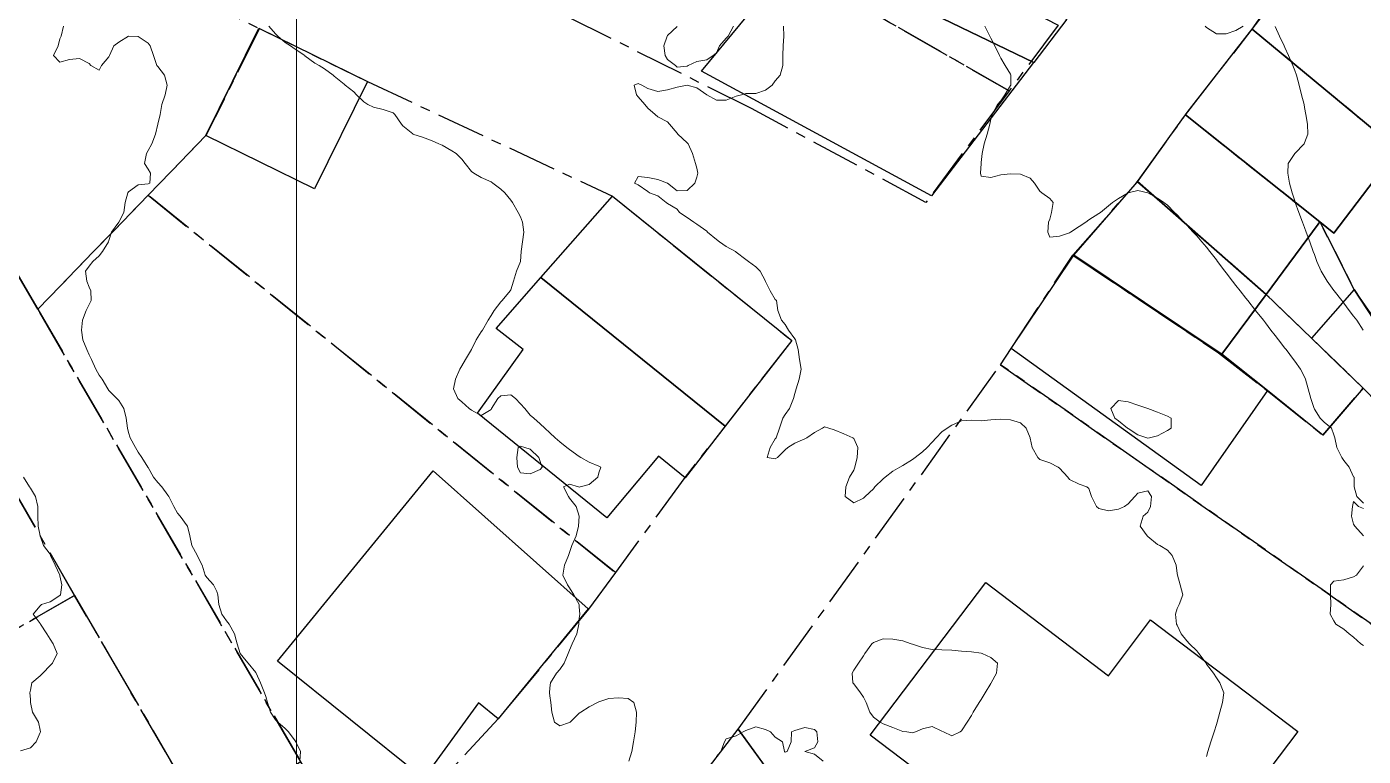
# Model space of a CAD drawing. Header units: centimetres. Extents: x 0 to 642158, y -847 to 649707.
# Drawn here: x 616353.1 to 616421.2, y 621624 to 621661.2 of the extents above; entities that cross this region are included whole.
import ezdxf

# ---------------------------------------------------------------- set-up
doc = ezdxf.new("R2010")
doc.units = ezdxf.units.CM
doc.header["$MEASUREMENT"] = 0
doc.linetypes.add('CENTERX2', pattern=[4, 2.5, -0.5, 0.5, -0.5])
doc.layers.add('MEV_grille', color=254, linetype='Continuous', lineweight=9)
doc.layers.add('WAL_topographie 0.5', color=253, linetype='Continuous', lineweight=20)
doc.layers.add('SPW_batiments', color=7, linetype='Continuous')
doc.layers.add('SPW_parcellaire cadastral', color=7, linetype='CENTERX2', lineweight=25, true_color=0xff0542)

# ---------------------------------------------------------------- blocks, each defined once
blk = doc.blocks.new('*U112')
at = {"layer": 'MEV_grille', "transparency": 33554687}
blk.add_lwpolyline([(0, 1825.476), (0, -1825.476)], dxfattribs=at)
blk = doc.blocks.new('*U113')
at = {"layer": 'MEV_grille', "color": 0, "linetype": 'ByBlock', "lineweight": -2, "transparency": 16777216}
blk.add_blockref('*U112', (1000, 0), dxfattribs=at)

msp = doc.modelspace()

# ---------------------------------------------------------------- linework, layer by layer
at = {"layer": 'SPW_batiments'}
for points in [[(616402.387, 621663.917), (616406.119, 621661.61), (616404.433, 621659.407), (616394.667, 621664.119), (616391.807, 621664.194), (616387.905, 621667.156), (616388.035, 621667.318), (616388.378, 621667.747), (616391.1, 621671.152), (616394.352, 621668.884), (616402.387, 621663.917)], [(616426.253, 621658.317), (616426.15, 621658.171), (616424.817, 621656.288), (616423.586, 621654.551), (616422.986, 621654.968), (616415.573, 621661.101), (616415.659, 621661.224), (616418.169, 621664.823), (616418.27, 621664.952), (616426.253, 621658.317)], [(616404.426, 621659.397), (616399.219, 621652.591), (616387.481, 621658.951), (616391.807, 621664.194), (616394.667, 621664.119), (616404.433, 621659.406), (616404.426, 621659.397)], [(616370.436, 621658.429), (616367.737, 621652.961), (616362.203, 621655.678), (616364.903, 621661.144), (616370.436, 621658.429)], [(616422.986, 621654.968), (616419.736, 621650.684), (616419.031, 621651.271), (616412.176, 621656.722), (616412.268, 621656.841), (616415.435, 621660.923), (616415.573, 621661.101), (616422.986, 621654.968)], [(616419.031, 621651.271), (616418.942, 621651.15), (616416.293, 621647.571), (616409.723, 621653.331), (616409.855, 621653.514), (616412.076, 621656.589), (616412.176, 621656.722), (616419.031, 621651.271)], [(616429.603, 621650.019), (616427.403, 621648.668), (616425.553, 621651.168), (616422.503, 621648.585), (616423.887, 621646.968), (616422.203, 621645.753), (616420.787, 621647.818), (616418.604, 621645.334), (616421.237, 621642.785), (616419.188, 621640.384), (616416.354, 621642.667), (616414.031, 621644.516), (616416.293, 621647.571), (616418.942, 621651.15), (616419.031, 621651.271), (616419.736, 621650.684), (616422.986, 621654.968), (616423.586, 621654.551), (616424.817, 621656.288), (616429.603, 621650.019)], [(616416.293, 621647.571), (616414.031, 621644.516), (616413.88, 621644.618), (616413.693, 621644.743), (616406.483, 621649.575), (616406.596, 621649.706), (616409.605, 621653.167), (616409.723, 621653.331), (616416.293, 621647.571)], [(616392.087, 621645.214), (616388.699, 621640.848), (616379.286, 621648.426), (616382.936, 621652.58), (616392.087, 621645.214)], [(616413.693, 621644.743), (616413.88, 621644.618), (616414.031, 621644.516), (616416.354, 621642.667), (616412.971, 621637.817), (616403.287, 621644.815), (616406.379, 621649.42), (616406.483, 621649.575), (616413.693, 621644.743)], [(616388.699, 621640.848), (616386.655, 621638.214), (616385.288, 621639.313), (616382.655, 621636.163), (616376.055, 621641.512), (616378.387, 621644.763), (616377.004, 621645.829), (616379.286, 621648.426), (616388.699, 621640.848)], [(616381.706, 621631.53), (616377.107, 621625.913), (616376.107, 621626.729), (616373.307, 621622.879), (616365.856, 621628.861), (616373.788, 621638.562), (616381.706, 621631.53)], [(616408.239, 621628.116), (616410.389, 621630.966), (616417.906, 621625.267), (616409.858, 621614.634), (616396.09, 621625.082), (616401.989, 621632.865), (616408.239, 621628.116)]]:
    msp.add_lwpolyline(points, dxfattribs=at)
at = {"layer": 'SPW_parcellaire cadastral'}
for points in [[(616403.18, 621657.959), (616394.35, 621662.995), (616392.402, 621664.496), (616389.534, 621666.762), (616388.429, 621667.623), (616386.218, 621669.113), (616384.735, 621670.545), (616383.568, 621672.479), (616380.132, 621675.73), (616382.266, 621678.08), (616382.821, 621678.634), (616389.076, 621672.801), (616391.24, 621670.719), (616392.166, 621669.891), (616396.634, 621665.948), (616405.673, 621661.304), (616403.18, 621657.959)], [(616403.18, 621657.959), (616398.935, 621652.264), (616390.036, 621657.046), (616375.549, 621664.28), (616380.37, 621670.949), (616378.814, 621672.432), (616377.834, 621673.362), (616378.851, 621674.429), (616380.132, 621675.73), (616383.568, 621672.479), (616384.735, 621670.545), (616386.218, 621669.113), (616388.429, 621667.623), (616389.534, 621666.762), (616392.402, 621664.496), (616394.35, 621662.995), (616403.18, 621657.959)], [(616353.623, 621646.81), (616352.507, 621648.735), (616343.046, 621665.051), (616347.315, 621669.774), (616364.928, 621661.131), (616362.204, 621655.677), (616359.253, 621652.628), (616353.623, 621646.81)], [(616367.041, 621623.728), (616362.141, 621620.777), (616355.5, 621632.216), (616350.226, 621641.324), (616339.039, 621660.617), (616343.046, 621665.051), (616352.507, 621648.735), (616353.623, 621646.81), (616367.041, 621623.728)], [(616418.42, 621664.827), (616426.254, 621658.316), (616438.426, 621641.344), (616434.718, 621638.843), (616425.554, 621651.167), (616422.986, 621654.967), (616415.581, 621661.095), (616418.42, 621664.827)], [(616339.039, 621660.617), (616350.226, 621641.324), (616355.5, 621632.216), (616350.597, 621629.389), (616340.537, 621647.193), (616335.055, 621656.21), (616339.039, 621660.617)], [(616383.09, 621633.38), (616359.253, 621652.628), (616362.204, 621655.677), (616364.928, 621661.131), (616370.436, 621658.428), (616382.937, 621652.579), (616392.086, 621645.214), (616386.634, 621638.225), (616383.09, 621633.38)], [(616415.581, 621661.095), (616422.986, 621654.967), (616425.554, 621651.167), (616434.718, 621638.843), (616429.829, 621635.487), (616422.132, 621645.749), (616420.787, 621647.817), (616419.031, 621651.271), (616412.176, 621656.721), (616415.581, 621661.095)], [(616428.968, 621634.897), (616421.238, 621642.784), (616418.604, 621645.334), (616416.293, 621647.57), (616409.727, 621653.317), (616412.176, 621656.721), (616419.031, 621651.271), (616420.787, 621647.817), (616422.132, 621645.749), (616429.829, 621635.487), (616428.968, 621634.897)], [(616421.238, 621642.784), (616419.188, 621640.384), (616416.363, 621642.649), (616413.85, 621644.593), (616406.435, 621649.574), (616409.727, 621653.317), (616416.293, 621647.57), (616418.604, 621645.334), (616421.238, 621642.784)], [(616370.241, 621618.478), (616367.041, 621623.728), (616353.623, 621646.81), (616359.253, 621652.628), (616383.09, 621633.38), (616381.719, 621631.512), (616377.109, 621625.911), (616370.241, 621618.478)], [(616428.968, 621634.897), (616422.811, 621629.948), (616402.736, 621643.981), (616403.288, 621644.815), (616406.435, 621649.574), (616413.85, 621644.593), (616416.363, 621642.649), (616419.188, 621640.384), (616421.238, 621642.784), (616428.968, 621634.897)], [(616426.833, 621627.136), (616407.103, 621600.815), (616389.354, 621625.385), (616402.736, 621643.981), (616422.811, 621629.948), (616425.96, 621627.746), (616426.833, 621627.136)], [(616345.119, 621626.321), (616349.884, 621629.029), (616350.597, 621629.389), (616355.5, 621632.216), (616362.141, 621620.777), (616363.013, 621618.819), (616366.409, 621613.819), (616357.376, 621602.779), (616352.065, 621612.975), (616347.852, 621621.065), (616345.119, 621626.321)], [(616380.565, 621613.969), (616389.354, 621625.385), (616407.103, 621600.815), (616402.746, 621595.338), (616390.357, 621606.032), (616383.734, 621611.404), (616380.565, 621613.969)]]:
    msp.add_lwpolyline(points, dxfattribs=at)
at = {"layer": 'WAL_topographie 0.5'}
for points in [[(616354.942, 621661.25), (616354.818, 621660.75), (616354.75, 621660.6), (616354.658, 621660.25), (616354.424, 621659.75), (616354.75, 621659.424), (616355.25, 621659.55), (616355.75, 621659.599), (616356.25, 621659.35), (616356.333, 621659.25), (616356.75, 621659), (616356.875, 621659.25), (616357.25, 621659.691), (616357.281, 621659.75), (616357.5, 621660.25), (616357.75, 621660.437), (616358.25, 621660.75), (616358.25, 621660.75), (616358.25, 621660.75), (616358.75, 621660.718), (616359.25, 621660.389), (616359.356, 621660.25), (616359.522, 621659.75), (616359.702, 621659.25), (616359.75, 621659.19), (616360.086, 621658.75), (616360.219, 621658.25), (616360.129, 621657.75), (616359.948, 621657.25), (616359.87, 621656.75), (616359.75, 621656.25), (616359.75, 621656.25), (616359.625, 621655.75), (616359.436, 621655.25), (616359.25, 621654.917), (616359.168, 621654.75), (616359.074, 621654.25), (616359.25, 621653.955), (616359.375, 621653.75), (616359.346, 621653.25), (616359.25, 621653.209), (616358.75, 621653.15), (616358.25, 621652.808), (616358.215, 621652.75), (616358.083, 621652.25), (616358.016, 621651.75), (616357.75, 621651.25), (616357.75, 621651.25), (616357.381, 621650.75), (616357.25, 621650.325), (616357.225, 621650.25), (616356.923, 621649.75), (616356.75, 621649.541), (616356.435, 621649.25), (616356.25, 621649.015), (616356.056, 621648.75), (616356.129, 621648.25), (616356.25, 621647.93), (616356.324, 621647.75), (616356.339, 621647.25), (616356.25, 621647.06), (616356.092, 621646.75), (616355.911, 621646.25), (616355.86, 621645.75), (616355.921, 621645.25), (616356.131, 621644.75), (616356.25, 621644.482), (616356.371, 621644.25), (616356.577, 621643.75), (616356.75, 621643.45), (616356.906, 621643.25), (616357.192, 621642.75), (616357.25, 621642.67), (616357.657, 621642.25), (616357.75, 621642.156), (616358.021, 621641.75), (616358.139, 621641.25), (616358.195, 621640.75), (616358.25, 621640.524), (616358.337, 621640.25), (616358.616, 621639.75), (616358.75, 621639.522), (616358.94, 621639.25), (616359.241, 621638.75), (616359.25, 621638.736), (616359.535, 621638.25), (616359.75, 621637.974), (616359.953, 621637.75), (616360.25, 621637.33), (616360.304, 621637.25), (616360.566, 621636.75), (616360.75, 621636.403), (616360.89, 621636.25), (616361.25, 621635.76), (616361.257, 621635.75), (616361.384, 621635.25), (616361.476, 621634.75), (616361.75, 621634.269), (616361.761, 621634.25), (616362.002, 621633.75), (616362.164, 621633.25), (616362.25, 621633.12), (616362.587, 621632.75), (616362.75, 621632.406), (616362.805, 621632.25), (616362.863, 621631.75), (616363.021, 621631.25), (616363.25, 621630.914), (616363.38, 621630.75), (616363.659, 621630.25), (616363.75, 621629.929), (616363.794, 621629.75), (616363.955, 621629.25), (616364.25, 621628.874), (616364.361, 621628.75), (616364.75, 621628.278), (616364.769, 621628.25), (616364.994, 621627.75), (616365.184, 621627.25), (616365.25, 621627.055), (616365.339, 621626.75), (616365.49, 621626.25), (616365.75, 621625.872), (616365.87, 621625.75), (616366.25, 621625.422), (616366.411, 621625.25), (616366.75, 621624.797), (616366.788, 621624.75), (616367.03, 621624.25), (616366.996, 621623.75)], [(616365.413, 621661.25), (616365.75, 621660.857), (616365.872, 621660.75), (616366.25, 621660.421), (616366.509, 621660.25), (616366.75, 621660.075), (616367.24, 621659.75), (616367.25, 621659.741), (616367.75, 621659.37), (616367.98, 621659.25), (616368.25, 621659.083), (616368.694, 621658.75), (616368.75, 621658.707), (616369.25, 621658.289), (616369.308, 621658.25), (616369.75, 621657.898), (616369.89, 621657.75), (616370.25, 621657.397), (616370.457, 621657.25), (616370.75, 621657.114), (616371.25, 621657), (616371.75, 621656.83), (616371.833, 621656.75), (616372.183, 621656.25), (616372.25, 621656.161), (616372.75, 621655.756), (616372.765, 621655.75), (616373.25, 621655.583), (616373.75, 621655.4), (616374.087, 621655.25), (616374.25, 621655.177), (616374.75, 621654.899), (616374.962, 621654.75), (616375.25, 621654.462), (616375.425, 621654.25), (616375.75, 621653.837), (616375.872, 621653.75), (616376.25, 621653.54), (616376.75, 621653.305), (616376.83, 621653.25), (616377.25, 621652.937), (616377.444, 621652.75), (616377.75, 621652.377), (616377.839, 621652.25), (616378.132, 621651.75), (616378.25, 621651.521), (616378.36, 621651.25), (616378.414, 621650.75), (616378.355, 621650.25), (616378.292, 621649.75), (616378.25, 621649.25), (616378.25, 621649.25), (616378.043, 621648.75), (616377.89, 621648.25), (616377.75, 621647.806), (616377.727, 621647.75), (616377.309, 621647.25), (616377.25, 621647.188), (616376.9, 621646.75), (616376.75, 621646.494), (616376.607, 621646.25), (616376.307, 621645.75), (616376.25, 621645.656), (616375.987, 621645.25), (616375.75, 621644.764), (616375.742, 621644.75), (616375.45, 621644.25), (616375.25, 621643.917), (616375.16, 621643.75), (616374.937, 621643.25), (616374.825, 621642.75), (616375.057, 621642.25), (616375.25, 621642.087), (616375.639, 621641.75), (616375.75, 621641.661), (616376.25, 621641.383), (616376.75, 621641.697), (616376.768, 621641.75), (616377.099, 621642.25), (616377.25, 621642.386), (616377.75, 621642.439), (616377.994, 621642.25), (616378.25, 621641.981), (616378.469, 621641.75), (616378.75, 621641.412), (616378.933, 621641.25), (616379.25, 621640.962), (616379.491, 621640.75), (616379.75, 621640.508), (616380.026, 621640.25), (616380.25, 621640.053), (616380.62, 621639.75), (616380.75, 621639.658), (616381.25, 621639.303), (616381.333, 621639.25), (616381.75, 621639.012), (616382.25, 621638.8), (616382.35, 621638.75), (616382.25, 621638.464), (616382.203, 621638.25), (616381.75, 621637.868), (616381.3, 621637.75), (616381.25, 621637.733), (616381.204, 621637.75), (616380.75, 621637.882), (616380.438, 621637.75), (616380.695, 621637.25), (616380.75, 621637.169), (616381.094, 621636.75), (616381.25, 621636.25), (616381.25, 621636.25), (616381.25, 621636.25), (616381.21, 621635.75), (616381.087, 621635.25), (616380.868, 621634.75), (616380.75, 621634.397), (616380.695, 621634.25), (616380.494, 621633.75), (616380.412, 621633.25), (616380.647, 621632.75), (616380.75, 621632.604), (616380.968, 621632.25), (616381.24, 621631.75), (616381.25, 621631.625), (616381.275, 621631.25), (616381.25, 621631.036), (616381.224, 621630.75), (616381.119, 621630.25), (616380.879, 621629.75), (616380.75, 621629.424), (616380.684, 621629.25), (616380.477, 621628.75), (616380.25, 621628.438), (616380.083, 621628.25), (616379.773, 621627.75), (616379.75, 621627.5), (616379.733, 621627.25), (616379.75, 621627.083), (616379.789, 621626.75), (616379.852, 621626.25), (616379.985, 621625.75), (616380.25, 621625.554), (616380.75, 621625.73), (616380.783, 621625.75), (616381.25, 621626.202), (616381.325, 621626.25), (616381.75, 621626.533), (616382.183, 621626.75), (616382.25, 621626.775), (616382.75, 621626.955), (616383.25, 621626.987), (616383.75, 621626.957), (616384.036, 621626.75), (616384.174, 621626.25), (616384.15, 621625.75), (616384.091, 621625.25), (616384.011, 621624.75), (616383.932, 621624.25), (616383.778, 621623.75)], [(616391.673, 621661.25), (616391.69, 621660.75), (616391.658, 621660.25), (616391.631, 621659.75), (616391.632, 621659.25), (616391.5, 621658.75), (616391.25, 621658.458), (616391.083, 621658.25), (616390.75, 621657.987), (616390.25, 621657.819), (616389.75, 621657.813), (616389.528, 621657.75), (616389.25, 621657.676), (616388.75, 621657.475), (616388.25, 621657.478), (616387.75, 621657.75), (616387.75, 621657.75), (616387.25, 621658.109), (616386.75, 621658.25), (616386.25, 621658.147), (616385.75, 621658), (616385.25, 621657.924), (616384.75, 621658.078), (616384.438, 621658.25), (616384.25, 621658.333), (616384.05, 621658.25), (616384.164, 621657.75), (616384.25, 621657.653), (616384.597, 621657.25), (616384.75, 621657.073), (616385.12, 621656.75), (616385.25, 621656.633), (616385.75, 621656.375), (616385.856, 621656.25), (616386.25, 621655.786), (616386.278, 621655.75), (616386.75, 621655.303), (616386.8, 621655.25), (616387.024, 621654.75), (616387.183, 621654.25), (616387.25, 621654), (616387.3, 621653.75), (616387.25, 621653.55), (616387.135, 621653.25), (616386.75, 621652.865), (616386.25, 621652.857), (616385.75, 621653.25), (616385.75, 621653.25), (616385.25, 621653.426), (616384.75, 621653.524), (616384.25, 621653.583), (616384.06, 621653.25), (616384.25, 621653.159), (616384.75, 621652.825), (616384.833, 621652.75), (616385.25, 621652.59), (616385.682, 621652.25), (616385.75, 621652.202), (616386.25, 621651.923), (616386.357, 621651.75), (616386.75, 621651.492), (616387.094, 621651.25), (616387.25, 621651.149), (616387.75, 621650.795), (616387.795, 621650.75), (616388.25, 621650.369), (616388.41, 621650.25), (616388.75, 621650.007), (616389.212, 621649.75), (616389.25, 621649.723), (616389.75, 621649.342), (616389.888, 621649.25), (616390.25, 621648.971), (616390.479, 621648.75), (616390.74, 621648.25), (616390.75, 621648.222), (616390.98, 621647.75), (616391.25, 621647.315), (616391.302, 621647.25), (616391.375, 621646.75), (616391.563, 621646.25), (616391.75, 621646.025), (616391.917, 621645.75), (616392.25, 621645.31), (616392.286, 621645.25), (616392.417, 621644.75), (616392.475, 621644.25), (616392.561, 621643.75), (616392.466, 621643.25), (616392.312, 621642.75), (616392.25, 621642.511), (616392.175, 621642.25), (616391.975, 621641.75), (616391.75, 621641.434), (616391.635, 621641.25), (616391.468, 621640.75), (616391.29, 621640.25), (616391.25, 621640.2), (616390.99, 621639.75), (616390.833, 621639.25), (616391.25, 621639.174), (616391.369, 621639.25), (616391.75, 621639.64), (616391.891, 621639.75), (616392.25, 621639.98), (616392.75, 621640.192), (616392.854, 621640.25), (616393.25, 621640.521), (616393.65, 621640.75), (616393.75, 621640.804), (616393.972, 621640.75), (616394.25, 621640.667), (616394.75, 621640.462), (616395.208, 621640.25), (616395.25, 621640.222), (616395.452, 621639.75), (616395.429, 621639.25), (616395.313, 621638.75), (616395.25, 621638.604), (616395.037, 621638.25), (616394.85, 621637.75), (616394.82, 621637.25), (616395.25, 621636.94), (616395.75, 621637.178), (616395.837, 621637.25), (616396.25, 621637.657), (616396.332, 621637.75), (616396.75, 621638.162), (616396.858, 621638.25), (616397.25, 621638.543), (616397.603, 621638.75), (616397.75, 621638.833), (616398.25, 621639.145), (616398.391, 621639.25), (616398.75, 621639.541), (616398.989, 621639.75), (616399.25, 621640.023), (616399.453, 621640.25), (616399.75, 621640.556), (616400.014, 621640.75), (616400.25, 621640.897), (616400.75, 621641.113), (616401.25, 621641.158), (616401.75, 621641.11), (616402.25, 621641.167), (616402.75, 621641.209), (616403.25, 621641.175), (616403.75, 621641.008), (616404.046, 621640.75), (616404.246, 621640.25), (616404.25, 621640.227), (616404.353, 621639.75), (616404.647, 621639.25), (616404.75, 621639.139), (616405.25, 621638.977), (616405.676, 621638.75), (616405.75, 621638.704), (616406.165, 621638.25), (616406.25, 621638.118), (616406.75, 621637.885), (616407.135, 621637.75), (616407.25, 621637.671), (616407.375, 621637.25), (616407.643, 621636.75), (616407.75, 621636.648), (616408.25, 621636.521), (616408.75, 621636.612), (616409.067, 621636.75), (616409.25, 621636.878), (616409.598, 621637.25), (616409.75, 621637.425), (616410.25, 621637.554), (616410.434, 621637.25), (616410.39, 621636.75), (616410.25, 621636.458), (616410.023, 621636.25), (616409.867, 621635.75), (616410.224, 621635.25), (616410.25, 621635.221), (616410.75, 621634.814), (616410.864, 621634.75), (616411.25, 621634.526), (616411.494, 621634.25), (616411.694, 621633.75), (616411.75, 621633.333), (616411.76, 621633.25), (616411.9, 621632.75), (616412.031, 621632.25), (616411.857, 621631.75), (616411.75, 621631.536), (616411.659, 621631.25), (616411.717, 621630.75), (616411.75, 621630.69), (616411.95, 621630.25), (616412.25, 621629.899), (616412.373, 621629.75), (616412.75, 621629.379), (616412.851, 621629.25), (616413.224, 621628.75), (616413.25, 621628.711), (616413.596, 621628.25), (616413.75, 621628), (616413.931, 621627.75), (616414.128, 621627.25), (616414.056, 621626.75), (616413.922, 621626.25), (616413.786, 621625.75), (616413.75, 621625.625), (616413.643, 621625.25), (616413.474, 621624.75), (616413.317, 621624.25), (616413.25, 621624)], [(616386.25, 621661.229), (616385.75, 621660.775), (616385.732, 621660.75), (616385.562, 621660.25), (616385.625, 621659.75), (616385.75, 621659.558), (616386.15, 621659.25), (616386.25, 621659.163), (616386.75, 621659.204), (616386.806, 621659.25), (616387.25, 621659.45), (616387.75, 621659.54), (616388.083, 621659.75), (616388.25, 621659.898), (616388.406, 621660.25), (616388.75, 621660.632), (616388.84, 621660.75), (616389.112, 621661.25)], [(616401.941, 621661.25), (616402.194, 621660.75), (616402.25, 621660.639), (616402.441, 621660.25), (616402.681, 621659.75), (616402.75, 621659.625), (616402.969, 621659.25), (616403.25, 621658.8), (616403.268, 621658.75), (616403.264, 621658.25), (616403.25, 621658.221), (616402.961, 621657.75), (616402.75, 621657.443), (616402.591, 621657.25), (616402.314, 621656.75), (616402.25, 621656.511), (616402.188, 621656.25), (616402.064, 621655.75), (616401.908, 621655.25), (616401.809, 621654.75), (616401.75, 621654.3), (616401.743, 621654.25), (616401.712, 621653.75), (616401.75, 621653.607), (616402.25, 621653.531), (616402.75, 621653.662), (616403.25, 621653.712), (616403.75, 621653.696), (616404.25, 621653.493), (616404.474, 621653.25), (616404.75, 621652.83), (616404.841, 621652.75), (616405.25, 621652.469), (616405.429, 621652.25), (616405.344, 621651.75), (616405.25, 621651.404), (616405.181, 621651.25), (616405.145, 621650.75), (616405.25, 621650.483), (616405.75, 621650.542), (616406.25, 621650.71), (616406.312, 621650.75), (616406.75, 621651.027), (616407.093, 621651.25), (616407.25, 621651.381), (616407.75, 621651.689), (616407.835, 621651.75), (616408.25, 621652.081), (616408.45, 621652.25), (616408.75, 621652.458), (616409.25, 621652.75), (616409.25, 621652.75), (616409.75, 621652.867), (616410.25, 621652.75), (616410.25, 621652.75), (616410.75, 621652.485), (616411.07, 621652.25), (616411.25, 621652.125), (616411.615, 621651.75), (616411.75, 621651.628), (616412.094, 621651.25), (616412.25, 621651.104), (616412.559, 621650.75), (616412.75, 621650.559), (616413, 621650.25), (616413.25, 621649.971), (616413.421, 621649.75), (616413.75, 621649.337), (616413.813, 621649.25), (616414.189, 621648.75), (616414.25, 621648.675), (616414.581, 621648.25), (616414.75, 621648.027), (616414.964, 621647.75), (616415.25, 621647.381), (616415.355, 621647.25), (616415.75, 621646.75), (616415.75, 621646.75), (616416.15, 621646.25), (616416.25, 621646.125), (616416.536, 621645.75), (616416.75, 621645.473), (616416.917, 621645.25), (616417.25, 621644.824), (616417.307, 621644.75), (616417.682, 621644.25), (616417.75, 621644.156), (616418.045, 621643.75), (616418.25, 621643.367), (616418.299, 621643.25), (616418.433, 621642.75), (616418.571, 621642.25), (616418.733, 621641.75), (616418.75, 621641.712), (616419.039, 621641.25), (616419.25, 621641.053), (616419.615, 621640.75), (616419.75, 621640.405), (616419.798, 621640.25), (616419.887, 621639.75), (616420.157, 621639.25), (616420.25, 621639.087), (616420.524, 621638.75), (616420.75, 621638.27), (616420.771, 621638.25), (616420.783, 621637.75), (616420.917, 621637.25), (616421.25, 621636.917)], [(616413.182, 621661.25), (616413.25, 621661.177), (616413.75, 621660.861), (616414.25, 621660.857), (616414.75, 621661.036), (616415.117, 621661.25)], [(616416.75, 621661.231), (616416.97, 621660.75), (616417.211, 621660.25), (616417.25, 621660.163), (616417.429, 621659.75), (616417.645, 621659.25), (616417.75, 621658.985), (616417.835, 621658.75), (616417.975, 621658.25), (616418.101, 621657.75), (616418.221, 621657.25), (616418.25, 621657.107), (616418.322, 621656.75), (616418.406, 621656.25), (616418.417, 621655.75), (616418.25, 621655.3), (616418.221, 621655.25), (616417.75, 621654.75), (616417.75, 621654.75), (616417.408, 621654.25), (616417.393, 621653.75), (616417.488, 621653.25), (616417.613, 621652.75), (616417.75, 621652.338), (616417.778, 621652.25), (616417.965, 621651.75), (616418.152, 621651.25), (616418.25, 621650.988), (616418.339, 621650.75), (616418.514, 621650.25), (616418.696, 621649.75), (616418.75, 621649.607), (616418.877, 621649.25), (616419.098, 621648.75), (616419.25, 621648.5), (616419.402, 621648.25), (616419.75, 621647.77), (616419.764, 621647.75), (616420.145, 621647.25), (616420.25, 621647.117), (616420.53, 621646.75), (616420.75, 621646.465), (616420.909, 621646.25), (616421.245, 621645.75)], [(616410.341, 621640.25), (616410.25, 621640.232), (616410.2, 621640.25), (616409.75, 621640.411), (616409.25, 621640.731), (616409.221, 621640.75), (616408.75, 621641.117), (616408.568, 621641.25), (616408.365, 621641.75), (616408.75, 621642.15), (616409.25, 621642.088), (616409.75, 621641.917), (616410.25, 621641.75), (616410.25, 621641.75), (616410.75, 621641.569), (616411.25, 621641.35), (616411.445, 621641.25), (616411.45, 621640.75), (616411.25, 621640.631), (616410.75, 621640.36), (616410.341, 621640.25)], [(616379.25, 621638.629), (616379.363, 621638.75), (616379.25, 621639.042), (616379.193, 621639.25), (616378.75, 621639.665), (616378.464, 621639.75), (616378.25, 621639.827), (616378.13, 621639.75), (616378.056, 621639.25), (616378.096, 621638.75), (616378.25, 621638.466), (616378.75, 621638.41), (616379.25, 621638.629)], [(616352.9, 621638.25), (616353.205, 621637.75), (616353.25, 621637.686), (616353.504, 621637.25), (616353.625, 621636.75), (616353.623, 621636.25), (616353.647, 621635.75), (616353.75, 621635.25), (616353.75, 621635.25), (616353.913, 621634.75), (616354.25, 621634.311), (616354.276, 621634.25), (616354.514, 621633.75), (616354.742, 621633.25), (616354.75, 621633.217), (616354.849, 621632.75), (616354.781, 621632.25), (616354.75, 621632.215), (616354.25, 621631.883), (616353.821, 621631.75), (616353.75, 621631.687), (616353.382, 621631.25), (616353.75, 621630.783), (616353.768, 621630.75), (616354.078, 621630.25), (616354.25, 621629.988), (616354.406, 621629.75), (616354.615, 621629.25), (616354.381, 621628.75), (616354.25, 621628.633), (616353.875, 621628.25), (616353.75, 621628.117), (616353.327, 621627.75), (616353.25, 621627.375), (616353.219, 621627.25), (616353.25, 621626.917), (616353.258, 621626.75), (616353.346, 621626.25), (616353.656, 621625.75), (616353.75, 621625.333), (616353.763, 621625.25), (616353.75, 621625.214), (616353.533, 621624.75), (616353.25, 621624.429), (616352.75, 621624.283)], [(616421.25, 621636.65), (616421, 621636.75), (616420.75, 621637), (616420.687, 621636.75), (616420.639, 621636.25), (616420.75, 621635.85), (616420.821, 621635.75), (616421.25, 621635.25)], [(616421.25, 621633.726), (616420.893, 621633.25), (616420.75, 621633.163), (616420.25, 621633.006), (616419.75, 621632.932), (616419.568, 621632.75), (616419.575, 621632.25), (616419.591, 621631.75), (616419.552, 621631.25), (616419.75, 621630.911), (616419.85, 621630.75), (616420.25, 621630.496), (616420.528, 621630.25), (616420.75, 621630.077), (616421.123, 621629.75), (616421.25, 621629.654)], [(616400.25, 621625.04), (616400.679, 621625.25), (616400.75, 621625.302), (616401.038, 621625.75), (616401.25, 621626.094), (616401.346, 621626.25), (616401.654, 621626.75), (616401.75, 621626.906), (616401.962, 621627.25), (616402.25, 621627.719), (616402.269, 621627.75), (616402.536, 621628.25), (616402.583, 621628.75), (616402.25, 621629.042), (616401.799, 621629.25), (616401.75, 621629.261), (616401.25, 621629.331), (616400.75, 621629.373), (616400.25, 621629.412), (616399.75, 621629.433), (616399.25, 621629.46), (616398.75, 621629.56), (616398.25, 621629.731), (616398.186, 621629.75), (616397.75, 621629.891), (616397.25, 621629.974), (616396.75, 621629.995), (616396.25, 621629.818), (616396.171, 621629.75), (616395.824, 621629.25), (616395.75, 621629.135), (616395.497, 621628.75), (616395.25, 621628.407), (616395.167, 621628.25), (616395.199, 621627.75), (616395.25, 621627.706), (616395.594, 621627.25), (616395.75, 621627.015), (616395.879, 621626.75), (616396.066, 621626.25), (616396.25, 621626.002), (616396.591, 621625.75), (616396.75, 621625.665), (616397.25, 621625.467), (616397.75, 621625.277), (616397.961, 621625.25), (616398.25, 621625.204), (616398.397, 621625.25), (616398.75, 621625.404), (616399.25, 621625.53), (616399.75, 621625.28), (616399.821, 621625.25), (616400.25, 621625.04)], [(616388.25, 621623.991), (616388.476, 621624.25), (616388.659, 621624.75), (616388.75, 621624.893), (616389.25, 621625.043), (616389.603, 621625.25), (616389.75, 621625.324), (616390.25, 621625.51), (616390.75, 621625.368), (616391, 621625.25), (616391.25, 621624.985), (616391.613, 621624.75), (616391.721, 621624.25), (616391.75, 621624.208), (616391.85, 621624.25), (616392.05, 621624.75), (616392.083, 621625.25), (616392.25, 621625.313), (616392.75, 621625.479), (616393.25, 621625.375), (616393.371, 621625.25), (616393.417, 621624.75), (616393.25, 621624.438), (616392.75, 621624.25), (616393.25, 621624.113), (616393.694, 621623.75)]]:
    msp.add_lwpolyline(points, dxfattribs=at)

# ---------------------------------------------------------------- block references
at = {"layer": 'MEV_grille', "transparency": 33554687}
msp.add_blockref('*U113', (615366.814, 620593.644), dxfattribs=at)

doc.saveas('drawing.dxf')
